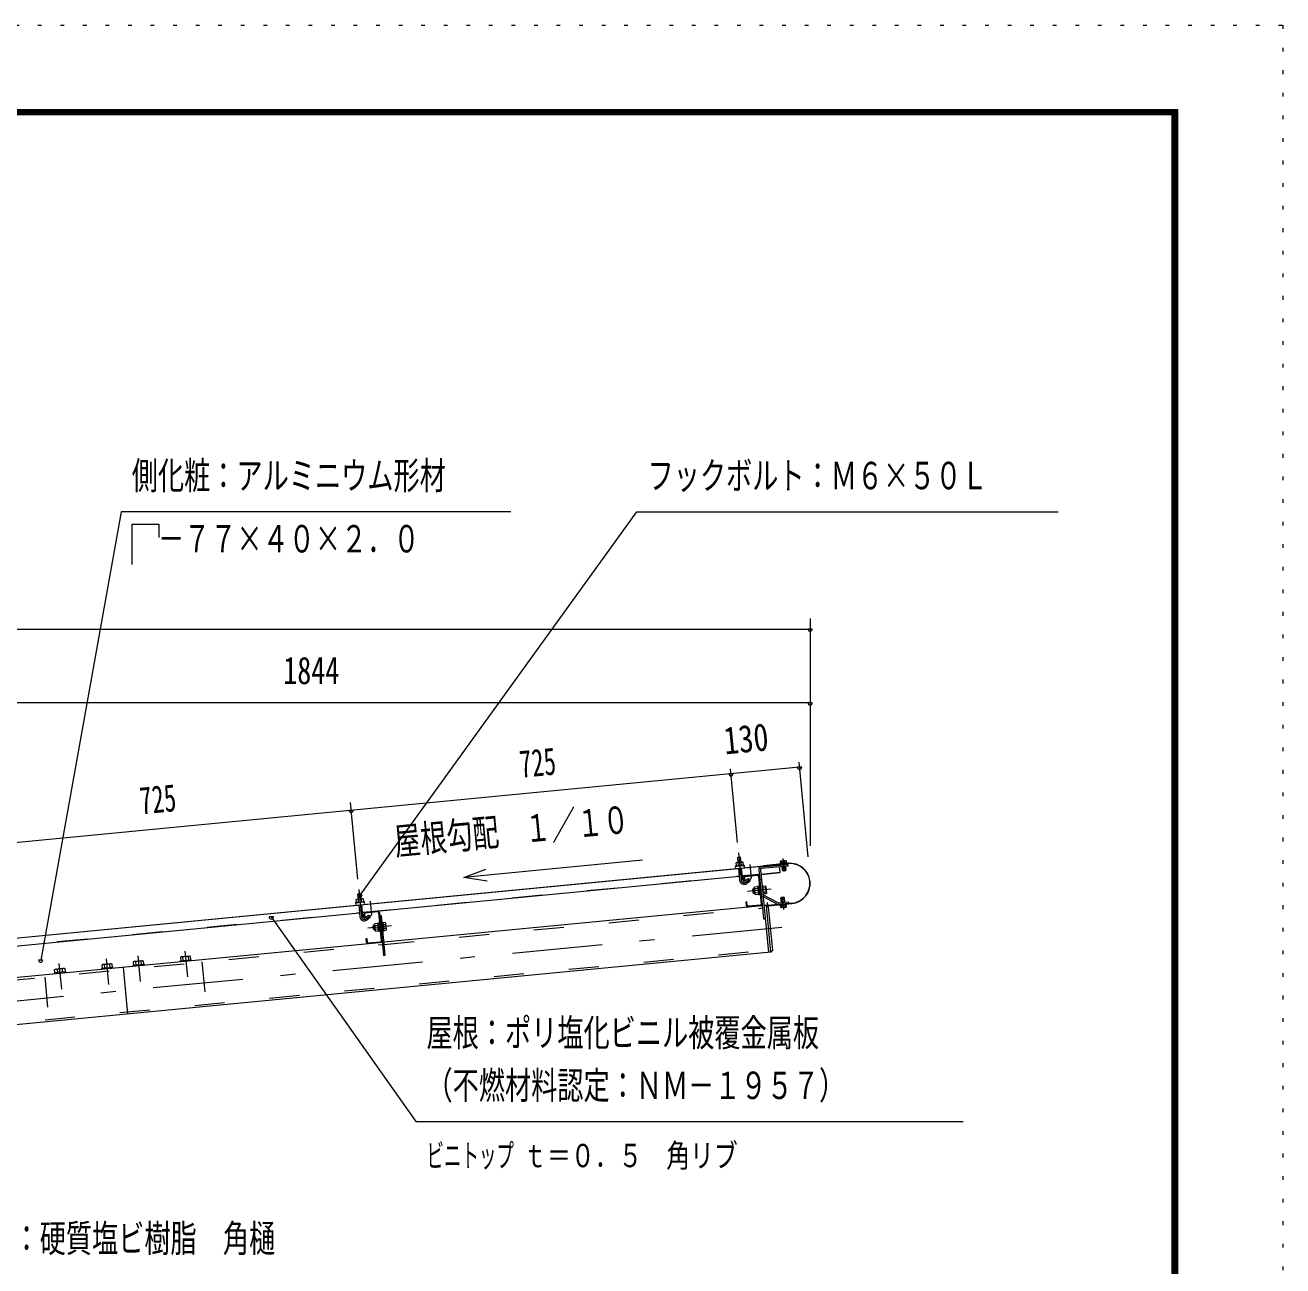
# Model space of a CAD drawing. Units: millimetres, scale not verified. Extents: x -31992 to 32005, y -14700 to 14700.
# Drawn here: x 23641 to 32005, y 6454 to 14700 of the extents above; entities that cross this region are included whole.
import ezdxf
from ezdxf.enums import TextEntityAlignment as Align

# ---------------------------------------------------------------- set-up
doc = ezdxf.new("R2010")
doc.units = ezdxf.units.MM
doc.header["$LTSCALE"] = 50
for name, pattern in [('USER2', [10, 4, -6]), ('USER3', [24, 12, -5, 2, -5]), ('USER4', [3, 0.5, -2.5])]:
    doc.linetypes.add(name, pattern=pattern)
for name, color, linetype, lineweight in [('0-6_2-02BOLD', 7, 'Continuous', 18), ('0-7_2-12HIDDEN', 3, 'USER2', 18), ('0-8_2-22CENTER', 3, 'USER3', 18), ('0-9_2-42THIN', 4, 'Continuous', 18), ('0-A_2-52DIM', 3, 'Continuous', 18), ('0-C_F-F1PAPER', 5, 'Continuous', 18), ('0-D_F-E_J_ADD', 5, 'USER4', 18)]:
    doc.layers.add(name, color=color, linetype=linetype, lineweight=lineweight)
doc.styles.add('ＭＳ ゴシック', font='')
doc.styles.get('ＭＳ ゴシック').set_extended_font_data('MS Gothic')

msp = doc.modelspace()

# ---------------------------------------------------------------- linework, layer by layer
at = {"layer": '0-6_2-02BOLD'}
for p, q in [((23222.18, 8598.56), (28715.23, 9127.48)), ((28657.22, 9120.14), (23222.35, 8596.82)), ((28378.58, 9165.51), (28399.48, 9167.53)), ((28380.84, 9132.98), (28382.56, 9115.13)), ((28405.18, 9117.31), (28403.47, 9135.15)), ((28657.54, 9116.81), (28657.04, 9121.87)), ((28674.15, 9130.92), (28672.99, 9143.09)), ((28674.95, 9118.49), (28674.47, 9123.55)), ((28694.28, 9132.83), (28693.11, 9145.01)), ((28695.38, 9125.56), (28695.86, 9120.5)), ((25885.42, 8802.25), (28390.33, 9043.45)), ((28385.47, 9093.97), (28392.87, 9017.1)), ((28389.09, 9056.39), (28409.99, 9058.41)), ((28413.78, 9019.12), (28406.37, 9095.98)), ((28411.23, 9045.47), (28522.72, 9056.2)), ((28424.85, 9035.52), (28427.13, 9011.83)), ((28429.89, 9041.63), (28512.11, 9049.55)), ((28518.22, 9044.52), (28536.2, 8857.77)), ((28531.07, 9086.36), (28583.88, 8537.81)), ((28531.08, 9086.35), (28546.55, 8925.66)), ((28678.41, 9082.1), (28676.01, 9107.34)), ((28462.66, 9011.27), (28440.44, 8995.42)), ((28486.54, 8931.58), (28483.87, 8959.44)), ((28513.55, 8961.43), (28493.34, 8959.49)), ((28514.14, 8955.33), (28521.78, 8949.04)), ((28537.22, 9022.43), (28526.08, 9021.36)), ((28565.13, 8966.4), (28548.39, 8964.79)), ((25873.66, 8924.31), (25852.76, 8922.31)), ((25855.02, 8889.77), (25856.75, 8871.92)), ((25879.37, 8874.1), (25877.65, 8891.95)), ((28495.85, 8933.34), (28516.07, 8935.29)), ((28522.45, 8942.07), (28514.81, 8948.36)), ((28642.66, 8858.25), (28548.15, 8908.91)), ((28549.84, 8920.71), (28647.95, 8868.13)), ((28550.91, 8938.64), (28567.64, 8940.25)), ((23359.6, 8559.04), (25864.51, 8800.24)), ((25859.65, 8850.75), (25867.05, 8773.89)), ((25863.27, 8813.17), (25884.17, 8815.19)), ((25887.95, 8775.9), (25880.56, 8852.77)), ((25986.29, 8806.34), (25904.07, 8798.41)), ((26010.38, 8614.56), (25992.4, 8801.3)), ((28542.85, 8847.16), (26028.17, 8605.03)), ((28531.16, 8851.66), (28448.94, 8843.75)), ((28740.59, 8864.1), (28583.11, 8848.93)), ((28583.29, 8847.2), (28740.76, 8862.35)), ((28674.21, 8838.04), (28673.05, 8850.22)), ((28693.17, 8852.13), (28694.33, 8839.96)), ((25965.01, 8716.9), (25958.05, 8716.23)), ((25966.25, 8729.35), (25986.47, 8731.3)), ((25967.52, 8716.28), (25987.74, 8718.22)), ((25986.38, 8732.32), (25993.35, 8732.99)), ((25988.33, 8712.12), (25995.96, 8705.82)), ((25996.64, 8698.85), (25988.99, 8705.15)), ((25993.11, 8735.43), (25998.69, 8735.97)), ((26011.4, 8779.21), (26000.26, 8778.14)), ((26022.58, 8721.58), (26039.31, 8723.19)), ((25990.26, 8692.07), (25970.04, 8690.13)), ((26041.83, 8697.04), (26025.1, 8695.43)), ((26017.03, 8603.95), (23502.36, 8361.82)), ((25923.13, 8600.54), (26005.34, 8608.45)), ((24170.22, 8433.16), (24168.18, 8454.4)), ((24202.37, 8457.69), (24204.42, 8436.45)), ((24379.26, 8453.29), (24377.21, 8474.52)), ((24411.41, 8477.82), (24413.45, 8456.58)), ((24692.84, 8483.48), (24690.79, 8504.72)), ((24724.99, 8508.01), (24727.04, 8486.77)), ((23839.58, 8401.32), (23837.53, 8422.56)), ((23854.63, 8424.21), (23856.68, 8402.97)), ((23890.87, 8406.26), (23888.83, 8427.5)), ((23910.35, 8408.14), (23911.02, 8401.17)), ((24292.51, 8437.9), (24322.4, 8127.49))]:
    msp.add_line(p, q, dxfattribs=at)
for points in [[(28421.74, 9118.91), (28422.28, 9113.34), (28366.54, 9107.96), (28366, 9113.53)], [(28662.43, 9129.8), (28662.97, 9124.22), (28706.53, 9128.38), (28705.99, 9133.95)], [(25895.93, 8875.69), (25896.46, 8870.12), (25840.72, 8864.75), (25840.18, 8870.32)], [(28660.8, 8854.68), (28661.33, 8849.1), (28704.89, 8853.26), (28704.35, 8858.83)]]:
    msp.add_lwpolyline(points, close=True, dxfattribs=at)
for points in [[(28371.25, 9114.05), (28369.53, 9131.89), (28372.39, 9133.93), (28411.58, 9137.71), (28414.79, 9136.25), (28416.5, 9118.41)], [(28402.44, 9136.83), (28399.48, 9167.53), (28397.57, 9169.1), (28380.16, 9167.43), (28378.58, 9165.51), (28381.53, 9134.81)], [(28536.29, 9105.14), (28713.27, 9122.18), (28714.35, 9111.03), (28537.37, 9093.99)], [(28715.06, 9129.22), (28552.36, 9113.55), (28552.53, 9111.81)], [(28665.81, 9144.18), (28662.94, 9142.14), (28664.09, 9129.96)], [(28665.81, 9144.18), (28699.96, 9147.44), (28703.17, 9145.98), (28704.33, 9133.79)], [(28427.13, 9011.83), (28421.56, 9011.29), (28419.27, 9034.98)], [(28519.92, 9085.29), (28551.23, 8760.06), (28562.38, 8761.14)], [(28534.02, 9055.7), (28662.23, 9068.04), (28658.61, 9105.66)], [(28696.92, 9109.35), (28699.32, 9084.09), (28696.16, 9080.28), (28682.22, 9078.95), (28678.41, 9082.1), (28699.32, 9084.09)], [(28428.25, 9012.52), (28450.47, 9028.37), (28462.66, 9011.27)], [(28490.83, 8960.11), (28483.87, 8959.44), (28479.13, 8953.72), (28480.82, 8936.29), (28486.54, 8931.58), (28493.51, 8932.25)], [(28517.33, 8922.21), (28497.11, 8920.26), (28494.28, 8924.23), (28490.05, 8968.13), (28492.07, 8972.56), (28512.3, 8974.51)], [(28519.17, 8976.21), (28512.2, 8975.53), (28517.43, 8921.19), (28524.4, 8921.86)], [(28530.21, 8919.96), (28524.64, 8919.42), (28518.93, 8978.64), (28524.51, 8979.18)], [(28546.93, 8921.57), (28552.5, 8922.11), (28546.8, 8981.33), (28541.23, 8980.8)], [(28547.14, 8977.87), (28563.87, 8979.48), (28566.7, 8975.51), (28570.93, 8931.62), (28568.91, 8927.18), (28552.17, 8925.57)], [(25845.43, 8870.83), (25843.71, 8888.68), (25846.58, 8890.72), (25885.76, 8894.5), (25888.97, 8893.04), (25890.68, 8875.19)], [(25876.62, 8893.61), (25873.66, 8924.31), (25871.75, 8925.89), (25854.34, 8924.22), (25852.76, 8922.31), (25855.72, 8891.6)], [(28442.83, 8848.78), (28440.55, 8872.47), (28434.97, 8871.94), (28437.25, 8848.25)], [(28579.3, 8852.08), (28577.79, 8867.76), (28576.05, 8867.6), (28577.55, 8851.92)], [(28651.93, 8867.33), (28716.12, 8873.51), (28717.2, 8862.35), (28653, 8856.18)], [(28688.91, 8900.95), (28685.09, 8904.1), (28671.16, 8902.77), (28668.01, 8898.96)], [(28670.84, 8869.15), (28668.01, 8898.96), (28688.91, 8900.95), (28691.76, 8871.16)], [(28571.41, 8849.91), (28582.87, 8840.47), (28610.75, 8550.95), (28601.3, 8539.49), (23277.24, 8026.85)], [(25899.03, 8792.31), (25901.32, 8768.62), (25895.74, 8768.08), (25893.46, 8791.76)], [(25902.43, 8769.31), (25924.65, 8785.15), (25936.84, 8768.06), (25914.62, 8752.21)], [(25997.98, 8801.83), (26025.42, 8516.85), (26036.57, 8517.93), (26011.41, 8779.22)], [(28601.3, 8539.49), (28571.41, 8849.91), (28553.99, 8848.23)], [(28662.99, 8849.26), (28664.16, 8837.08), (28667.38, 8835.61), (28701.51, 8838.87), (28704.39, 8840.92), (28703.23, 8853.1)], [(25967.69, 8689.04), (25960.73, 8688.37), (25958.05, 8716.23), (25953.32, 8710.5), (25955, 8693.08), (25960.73, 8688.37)], [(25968.46, 8681.02), (25964.24, 8724.91), (25966.25, 8729.35)], [(25998.59, 8678.65), (25991.62, 8677.98), (25986.38, 8732.32)], [(25993.11, 8735.43), (25998.82, 8676.2), (26004.4, 8676.74)], [(26015.41, 8737.58), (26020.99, 8738.12), (26026.69, 8678.89), (26021.12, 8678.35)], [(26026.36, 8682.35), (26043.09, 8683.97), (26045.11, 8688.4), (26040.88, 8732.3), (26038.05, 8736.27), (26021.32, 8734.65)], [(25911.44, 8605.03), (25909.15, 8628.72), (25914.74, 8629.25), (25917.01, 8605.57)], [(25991.51, 8679), (25971.3, 8677.05), (25968.46, 8681.02)], [(24221.52, 8438.1), (24219.47, 8459.34), (24213.72, 8461.96), (24156.23, 8456.43), (24151.08, 8452.76), (24153.12, 8431.51)], [(24360.44, 8444.44), (24359.78, 8451.41), (24432.94, 8458.46), (24433.61, 8451.49)], [(24430.55, 8458.23), (24428.5, 8479.46), (24422.75, 8482.09), (24365.27, 8476.55), (24360.12, 8472.88), (24362.16, 8451.64)], [(24674.03, 8474.63), (24673.36, 8481.6), (24746.52, 8488.65), (24747.19, 8481.68)], [(24744.14, 8488.42), (24742.09, 8509.66), (24736.34, 8512.28), (24678.85, 8506.74), (24673.7, 8503.07), (24675.74, 8481.83)], [(23910.35, 8408.14), (23837.19, 8401.09), (23837.86, 8394.12)], [(23837.53, 8422.56), (23842.68, 8426.23), (23900.17, 8431.77), (23905.92, 8429.15), (23907.97, 8407.91)], [(24151.41, 8424.32), (24150.74, 8431.28), (24223.9, 8438.33), (24224.58, 8431.36)]]:
    msp.add_lwpolyline(points, dxfattribs=at)
for centre, radius, start, end in [((28375.98, 9124.17), 10.06, 61.11575, 121.11575), ((28395.59, 9098.38), 37.62, 77.91205, 113.08797), ((28409.93, 9127.44), 10.06, 69.88426, 129.88426), ((28668.57, 9136.3), 8.11, 56.9164, 95.44783), ((28685.71, 9116.16), 29.79, 75.61871, 115.27916), ((28698.74, 9139.18), 8.11, 95.44783, 133.99406), ((28727.91, 8995.78), 134.05, 275.50003, 95.50003), ((28727.91, 8995.78), 132.3, 275.50003, 95.50003), ((28370.69, 9101.33), 7, 95.49939, 275.49939), ((28419.47, 9106.03), 7, 275.5002, 95.5002), ((28430.42, 9036.05), 11.2, 95.49878, 185.49857), ((28430.42, 9036.05), 5.6, 95.49878, 185.4908), ((28512.64, 9043.98), 11.2, 5.5027, 95.5027), ((28512.64, 9043.98), 5.6, 5.5027, 95.5027), ((28538.03, 9087.02), 18.2, 95.50003, 185.50002), ((28538.03, 9087.02), 7, 95.50003, 185.50002), ((28422.92, 9019.99), 30.18, 185.5, 305.5), ((28422.92, 9019.99), 9.19, 185.5, 305.5), ((28500.3, 8966.76), 10.07, 185.50095, 226.22777), ((28528.61, 8949.69), 36.61, 164.47554, 206.52635), ((28556.9, 8972.21), 10.07, 324.77412, 5.50095), ((28532.38, 8950.06), 36.61, 344.47554, 26.52635), ((25850.17, 8880.96), 10.06, 61.11575, 121.11575), ((25869.77, 8855.17), 37.62, 77.91205, 113.08797), ((25884.11, 8884.22), 10.06, 69.88426, 129.88426), ((25893.65, 8862.82), 7, 275.5002, 95.5002), ((28504.08, 8927.53), 10.07, 144.77412, 185.50095), ((28552.82, 8926.27), 6.3, 226.24097, 241.79402), ((28560.68, 8932.98), 10.07, 5.50095, 46.22777), ((28651.26, 8874.3), 7, 241.81552, 275.50003), ((25844.88, 8858.12), 7, 95.49939, 275.49939), ((25904.61, 8792.84), 11.2, 95.49878, 185.49857), ((25904.61, 8792.84), 5.6, 95.49878, 185.4908), ((25986.83, 8800.76), 11.2, 5.5027, 95.5027), ((25986.83, 8800.76), 5.6, 5.5027, 95.5027), ((28448.4, 8849.32), 11.2, 185.49792, 275.50047), ((28448.4, 8849.32), 5.6, 185.4908, 275.50047), ((28530.63, 8857.23), 5.6, 275.51155, 5.5027), ((28530.63, 8857.23), 11.2, 275.51155, 5.5027), ((28582.78, 8852.42), 5.25, 185.50003, 275.50003), ((28582.78, 8852.42), 3.5, 185.50003, 275.50003), ((28651.26, 8874.3), 18.2, 241.8121, 275.50003), ((28668.59, 8843.87), 8.11, 275.44783, 313.99406), ((28681.61, 8866.89), 29.79, 255.61871, 295.27916), ((28698.75, 8846.75), 8.11, 236.9164, 275.44783), ((25897.1, 8776.78), 30.18, 185.5, 305.5), ((25897.1, 8776.78), 9.19, 185.5, 305.5), ((25974.48, 8723.55), 10.07, 185.50095, 226.22777), ((26002.79, 8706.48), 36.61, 164.47554, 206.52635), ((26031.09, 8728.99), 10.07, 324.77412, 5.50095), ((26006.56, 8706.84), 36.61, 344.47554, 26.52635), ((25978.25, 8684.32), 10.07, 144.77412, 185.50095), ((26004.81, 8614.02), 11.2, 275.51155, 5.5027), ((26034.87, 8689.77), 10.07, 5.50095, 46.22777), ((25922.59, 8606.11), 11.2, 185.49792, 275.50047), ((25922.59, 8606.11), 5.6, 185.4908, 275.50047), ((26004.81, 8614.02), 5.6, 275.51155, 5.5027), ((24160.6, 8443.54), 13.24, 55.07169, 95.5), ((24189.59, 8411.19), 48.23, 74.6357, 116.3643), ((24211.89, 8448.48), 13.24, 95.5, 135.93115), ((24369.63, 8463.66), 13.24, 55.07169, 95.5), ((24398.63, 8431.31), 48.23, 74.6357, 116.3643), ((24420.92, 8468.61), 13.24, 95.5, 135.93115), ((24683.21, 8493.86), 13.24, 55.07169, 95.5), ((24712.21, 8461.5), 48.23, 74.6357, 116.3643), ((24734.51, 8498.8), 13.24, 95.5, 135.93115), ((23847.04, 8413.35), 13.24, 55.07169, 95.5), ((23876.05, 8381), 48.23, 74.6357, 116.3643), ((23898.34, 8418.29), 13.24, 95.5, 135.93115)]:
    msp.add_arc(centre, radius, start, end, dxfattribs=at)
at = {"layer": '0-7_2-12HIDDEN'}
for p, q in [((25885.26, 8803.99), (28390.16, 9045.19)), ((28411.07, 9047.2), (28522.56, 9057.93)), ((28533.86, 9057.44), (28662.06, 9069.78)), ((23359.44, 8560.79), (25864.34, 8801.98)), ((26029.59, 8590.39), (28544.26, 8832.53)), ((23275.82, 8041.48), (28582.47, 8552.44)), ((23503.77, 8347.18), (26018.44, 8589.32)), ((24816.5, 8473.58), (24843.57, 8192.43)), ((23771.33, 8372.95), (23798.4, 8091.8))]:
    msp.add_line(p, q, dxfattribs=at)
at = {"layer": '0-8_2-22CENTER'}
for p, q in [((28385.95, 9198.43), (28403.32, 9018.11)), ((28472.68, 9028.17), (28463.76, 9120.84)), ((28689.61, 9075.79), (28681.46, 9160.43)), ((25860.14, 8955.22), (25877.5, 8774.89)), ((28434.34, 9003.97), (28467.83, 9027.84)), ((28603.65, 8956.92), (28445.14, 8941.64)), ((25946.86, 8784.95), (25937.94, 8877.63)), ((28685.86, 8822.63), (28677.71, 8907.27)), ((25908.53, 8760.76), (25942.01, 8784.63)), ((28673.46, 8703.08), (23262.29, 8182.06)), ((26077.84, 8713.71), (25919.32, 8698.43)), ((24704.24, 8544.35), (24720.67, 8373.64)), ((23884.5, 8293.13), (23868.07, 8463.84)), ((24198.06, 8323.32), (24181.62, 8494.03)), ((24390.65, 8514.16), (24407.09, 8343.44))]:
    msp.add_line(p, q, dxfattribs=at)
for centre in [(28422.92, 9019.99), (25897.1, 8776.78)]:
    msp.add_arc(centre, 19.69, 185.5, 305.5, dxfattribs=at)
at = {"layer": '0-9_2-42THIN'}
for p, q in [((28383.27, 9134.98), (28380.15, 9167.43)), ((28397.57, 9169.1), (28400.69, 9136.66)), ((28677.24, 9123.82), (28677.73, 9118.76)), ((28693.06, 9120.23), (28692.58, 9125.3)), ((28408.24, 9058.23), (28404.63, 9095.81)), ((28410.62, 9051.9), (28408.25, 9058.23)), ((28678.79, 9107.61), (28681.47, 9079.58)), ((28696.79, 9081.04), (28694.12, 9109.08)), ((28491.17, 8956.64), (28480.71, 8955.63)), ((25857.46, 8891.76), (25854.34, 8924.21)), ((25871.75, 8925.89), (25874.88, 8893.45)), ((28482.72, 8934.73), (28493.17, 8935.74)), ((28673.64, 8869.42), (28670.53, 8902.01)), ((28685.86, 8903.48), (28688.96, 8870.9)), ((25965.34, 8713.42), (25954.89, 8712.41)), ((25956.91, 8691.51), (25967.36, 8692.52))]:
    msp.add_line(p, q, dxfattribs=at)
for points in [[(28387.21, 9094.14), (28390.83, 9056.56), (28389.71, 9049.88)], [(25861.4, 8850.92), (25865.01, 8813.35), (25863.89, 8806.68)], [(25884.79, 8808.69), (25882.43, 8815.02), (25878.81, 8852.59)]]:
    msp.add_lwpolyline(points, dxfattribs=at)
at = {"layer": '0-A_2-52DIM'}
for p, q in [((24280.37, 11465.9), (23744.78, 8486.06)), ((26870.37, 11465.9), (24280.37, 11465.9)), ((24350.38, 11383.92), (24350.38, 11115.9)), ((28861.86, 10755.45), (28861.86, 9245.24)), ((14798.87, 10685.45), (28861.86, 10685.45)), ((28875.86, 10685.45), (28847.86, 10685.45)), ((28861.86, 10195.45), (14798.87, 10195.45)), ((28875.86, 10195.45), (28847.86, 10195.45)), ((28849.05, 9172.78), (28788.54, 9801.26)), ((28791.75, 9767.92), (23283.73, 9237.56)), ((28349.36, 9723.97), (28321.36, 9723.97)), ((28379.25, 9268.11), (28332.15, 9757.32)), ((28805.75, 9767.92), (28777.75, 9767.92)), ((25823.54, 9480.76), (25795.54, 9480.76)), ((25853.43, 9024.9), (25804.51, 9533.02)), ((26713.16, 9009.89), (26557.82, 9035.89)), ((25882.36, 8917.86), (25854.36, 8917.86)), ((25291.97, 8772.44), (25263.97, 8772.44)), ((23758.78, 8486.06), (23730.78, 8486.06))]:
    msp.add_line(p, q, dxfattribs=at)
for points in [[(25868.36, 8917.86), (27710.37, 11465.9), (30510.36, 11465.9)], [(24350.38, 11383.92), (24530.67, 11383.92), (24530.67, 11293.77)], [(27747.23, 9150.42), (26557.82, 9035.89), (26705.34, 9091.05)], [(25277.97, 8772.44), (26240.36, 7412.9), (29880.36, 7412.9)]]:
    msp.add_lwpolyline(points, dxfattribs=at)
for centre in [(28861.86, 10685.45), (28861.86, 10195.45), (28335.36, 9723.97), (28791.75, 9767.92), (25809.54, 9480.76), (25868.36, 8917.86), (25277.97, 8772.44), (23744.78, 8486.06)]:
    msp.add_arc(centre, 14, 180, 0, dxfattribs=at)
at = {"layer": '0-C_F-F1PAPER'}
for points in [[(31305.49, -14000), (-8874.51, -14000), (-8874.51, 14140), (31305.49, 14140)], [(31301.98, -13996.5), (-8871.01, -13996.5), (-8871.01, 14136.5), (31301.98, 14136.5)], [(31298.49, -13993), (31298.49, 14133), (-8867.51, 14133), (-8867.51, -13993)], [(31294.99, -13989.5), (-8864.01, -13989.5), (-8864.01, 14129.5), (31294.99, 14129.5)], [(31291.49, -13986), (31291.49, 14126), (-8860.51, 14126), (-8860.51, -13986)], [(31287.99, -13982.5), (-8857.01, -13982.5), (-8857.01, 14122.5), (31287.99, 14122.5)], [(31284.48, -13979), (31284.48, 14119), (-8853.51, 14119), (-8853.51, -13979)], [(31280.99, -13975.5), (-8850.01, -13975.5), (-8850.01, 14115.5), (31280.99, 14115.5)], [(31277.49, -13972), (-8846.51, -13972), (-8846.51, 14112), (31277.49, 14112)], [(31273.99, -13968.5), (-8843.01, -13968.5), (-8843.01, 14108.5), (31273.99, 14108.5)], [(31270.49, -13965), (31270.49, 14105), (-8839.51, 14105), (-8839.51, -13965)]]:
    msp.add_lwpolyline(points, close=True, dxfattribs=at)
at = {"layer": '0-D_F-E_J_ADD'}
msp.add_lwpolyline([(32005.49, -14700), (-9574.51, -14700), (-9574.51, 14700), (32005.49, 14700)], close=True, dxfattribs=at)

# ---------------------------------------------------------------- texts
at = {"layer": '0-A_2-52DIM', "color": 7, "style": 'ＭＳ ゴシック'}
for s, height, width, p in [('側化粧：アルミニウム形材', 182.3, 0.7, (24350.38, 11560.78)), ('フックボルト：Ｍ６×５０Ｌ', 182.3, 0.7, (27780.37, 11560.78)), ('\u3000－７７×４０×２．０', 182.3, 0.7, (24350.38, 11140.77)), ('1844', 182.3, 0.75, (25358.28, 10265.45)), ('屋根：ポリ塩化ビニル被覆金属板', 182.3, 0.7, (26310.36, 7857.77)), ('（不燃材料認定：ＮＭ－１９５７）', 182.3, 0.7, (26310.36, 7507.78)), ('ビニトップ ', 155, 0.55, (26310.36, 7062.9)), ('ｔ＝０．５\u3000角リブ', 155, 0.75, (26953.35, 7062.9)), ('谷樋：硬質塩ビ樹脂\u3000角樋', 182.3, 0.7, (23215.73, 6490.97))]:
    msp.add_text(s, height=height, dxfattribs=dict(at, width=width)).set_placement(p, align=Align.BOTTOM_LEFT)
for s, rotation, width, p in [('130', 5.5, 0.8, (28300.95, 9798.39)), ('725', 5.5, 0.65, (26943.22, 9642.66)), ('725', 5.499, 0.65, (24417.41, 9399.46)), ('屋根勾配\u3000１／１０', 5.5, 0.7, (26110.27, 9128.72))]:
    msp.add_text(s, height=182.3, rotation=rotation, dxfattribs=dict(at, width=width)).set_placement(p, align=Align.BOTTOM_LEFT)

doc.saveas('drawing.dxf')
